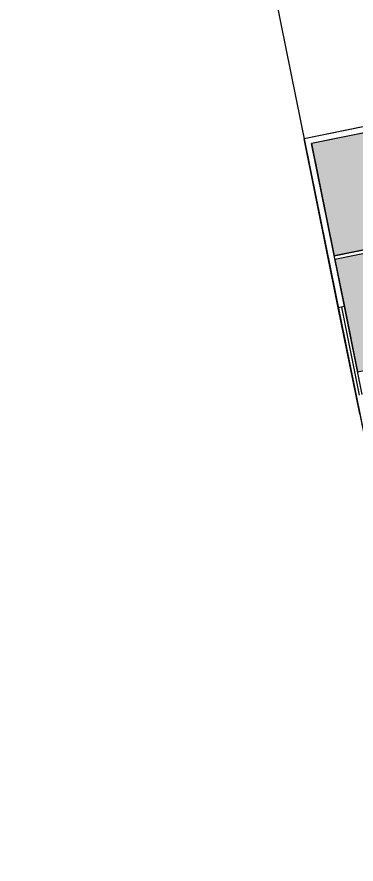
# Model space of a CAD drawing. Header units: inches. Extents: x 69218124 to 69220511, y 27679097 to 27683436.
# Drawn here: x 69218124 to 69218669, y 27679913 to 27681273 of the extents above; entities that cross this region are included whole.
import ezdxf

# ---------------------------------------------------------------- set-up
doc = ezdxf.new("R2010")
doc.units = ezdxf.units.IN
doc.header["$LTSCALE"] = 0.25
doc.header["$MEASUREMENT"] = 0
for name, color, linetype in [('A-GLAZ', 1, 'CONTINUOUS'), ('A-GRID', 1, 'CONTINUOUS'), ('A-WALL', 5, 'CONTINUOUS'), ('AREA-ASSIGN', 7, 'CONTINUOUS'), ('AREA-GROSS', 1, 'CONTINUOUS'), ('Rooms-Category-Color', 7, 'CONTINUOUS'), ('Rooms-College-Color', 7, 'CONTINUOUS'), ('Rooms-Department-Color', 7, 'CONTINUOUS'), ('Rooms-Division-Color', 7, 'CONTINUOUS')]:
    doc.layers.add(name, color=color, linetype=linetype)

msp = doc.modelspace()

# ---------------------------------------------------------------- hatches: boundary and pattern name
at = {"layer": 'Rooms-Category-Color', "true_color": 0xe3f498}
for points in [[(69218924.6, 27681136.5), (69218885.4, 27681128.6), (69218791.3, 27681109.5), (69218597.2, 27681070.2), (69218633.7, 27680889.9), (69218961.1, 27680956.1)], [(69218962.2, 27680950.3), (69218634.9, 27680884), (69218650.2, 27680808.5), (69218671.4, 27680703.7), (69218998.7, 27680769.9)]]:
    msp.add_hatch(color=61, dxfattribs=at).paths.add_polyline_path(points)
at = {"layer": 'Rooms-College-Color', "true_color": 0xffe090}
for points in [[(69218924.6, 27681136.5), (69218885.4, 27681128.6), (69218791.3, 27681109.5), (69218597.2, 27681070.2), (69218633.7, 27680889.9), (69218961.1, 27680956.1)], [(69218962.2, 27680950.3), (69218634.9, 27680884), (69218650.2, 27680808.5), (69218671.4, 27680703.7), (69218998.7, 27680769.9)]]:
    msp.add_hatch(color=41, dxfattribs=at).paths.add_polyline_path(points)
at = {"layer": 'Rooms-Department-Color', "true_color": 0xffe090}
for points in [[(69218924.6, 27681136.5), (69218885.4, 27681128.6), (69218791.3, 27681109.5), (69218597.2, 27681070.2), (69218633.7, 27680889.9), (69218961.1, 27680956.1)], [(69218962.2, 27680950.3), (69218634.9, 27680884), (69218650.2, 27680808.5), (69218671.4, 27680703.7), (69218998.7, 27680769.9)]]:
    msp.add_hatch(color=41, dxfattribs=at).paths.add_polyline_path(points)
at = {"layer": 'Rooms-Division-Color', "true_color": 0xffe090}
for points in [[(69218924.6, 27681136.5), (69218885.4, 27681128.6), (69218791.3, 27681109.5), (69218597.2, 27681070.2), (69218633.7, 27680889.9), (69218961.1, 27680956.1)], [(69218962.2, 27680950.3), (69218634.9, 27680884), (69218650.2, 27680808.5), (69218671.4, 27680703.7), (69218998.7, 27680769.9)]]:
    msp.add_hatch(color=41, dxfattribs=at).paths.add_polyline_path(points)

# ---------------------------------------------------------------- linework, layer by layer
at = {"layer": 'A-GLAZ'}
for p, q in [((69218668.9, 27680665.4), (69218640.4, 27680806.5)), ((69218645.3, 27680807.5), (69218673.8, 27680666.4)), ((69218678.7, 27680667.4), (69218650.2, 27680808.5))]:
    msp.add_line(p, q, dxfattribs=at)
at = {"layer": 'A-GRID'}
msp.add_line((69218123.9, 27683358.8), (69218931.5, 27679367.7), dxfattribs=at)
at = {"layer": 'A-WALL'}
for p, q in [((69218789.3, 27681119.3), (69218585.4, 27681078)), ((69218791.3, 27681109.5), (69218597.2, 27681070.2)), ((69218640.4, 27680806.5), (69218585.4, 27681078)), ((69218650.2, 27680808.5), (69218597.2, 27681070.2)), ((69218779.7, 27680919.4), (69218633.7, 27680889.9)), ((69218780.9, 27680913.6), (69218634.9, 27680884)), ((69218650.2, 27680808.5), (69218640.4, 27680806.5)), ((69218674.9, 27680636), (69218668.9, 27680665.4))]:
    msp.add_line(p, q, dxfattribs=at)
at = {"layer": 'AREA-ASSIGN'}
for points in [[(69218924.6, 27681136.5), (69218885.4, 27681128.6), (69218791.3, 27681109.5), (69218597.2, 27681070.2), (69218633.7, 27680889.9), (69218961.1, 27680956.1)], [(69218962.2, 27680950.3), (69218634.9, 27680884), (69218650.2, 27680808.5), (69218671.4, 27680703.7), (69218998.7, 27680769.9)]]:
    msp.add_lwpolyline(points, close=True, dxfattribs=at)
at = {"layer": 'AREA-GROSS'}
msp.add_lwpolyline([(69218816.1, 27681576.7), (69218899, 27681167), (69218884.3, 27681164), (69218885.5, 27681158.2), (69218767.9, 27681134.4, 0.4313), (69218754, 27681112.1), (69218585.4, 27681078), (69218832.3, 27679857.7), (69219179.3, 27679927.9), (69219157.1, 27680037.7), (69219268.8, 27680060.3), (69219362.4, 27679597.8), (69219250.7, 27679575.1), (69219240.8, 27679573.5), (69219258.1, 27679487.9, 0.408753), (69219320.6, 27679446.4), (69219398.1, 27679462.1), (69219387, 27679517), (69219720.2, 27679584.4), (69219034.8, 27682971.8)], format="xyb", dxfattribs=at)

doc.saveas('drawing.dxf')
